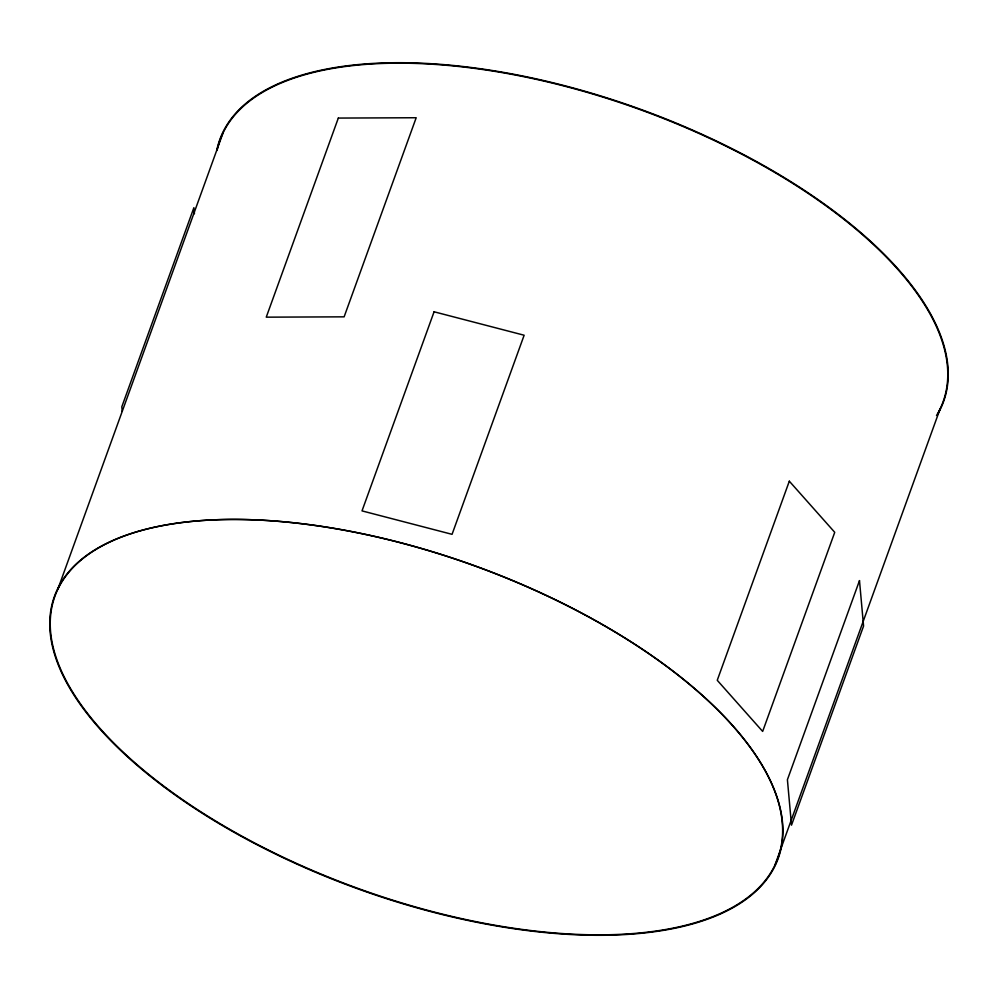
<?xml version="1.0" encoding="UTF-8"?>
<svg xmlns="http://www.w3.org/2000/svg" width="998" height="998" viewBox="0 0 998 998"><rect width="100%" height="100%" fill="white"/><g stroke="black" fill="none" stroke-linecap="round" stroke-linejoin="round"><path stroke-width="1.5" d="M57.822 589.282L222.991 133.021M775.009 864.979L940.178 408.718M194.435 213.747L193.886 207.684L121.818 406.785L122.23 411.326M216.828 150.037A384.866 171.731 19.9 0 1 642.65 110.079A384.866 171.731 19.9 0 1 937.995 413.634M217.102 150.424A384.48 171.556 19.9 0 1 644.608 111.252A384.48 171.556 19.9 0 1 936.511 415.505M338.322 118.076L266.254 317.164L344.123 316.84L416.191 117.739L338.322 118.076M434.08 311.788L362.012 510.889L452.057 534.329L524.137 335.228L434.08 311.788M789.318 481.198L717.25 680.299L762.659 731.422L834.74 532.321L789.318 481.198M859.49 580.611L787.41 779.712L791.501 825.159L863.569 626.058L859.49 580.611M163.647 786.586A384.866 171.731 19.9 0 0 772.664 870.368A384.866 171.731 19.9 0 0 312.686 525.135A384.866 171.731 19.9 0 0 163.647 786.586M170.371 791.015A384.48 171.556 19.9 0 0 774.336 866.364A384.48 171.556 19.9 0 0 304.54 524.025A384.48 171.556 19.9 0 0 170.371 791.015"/></g></svg>
